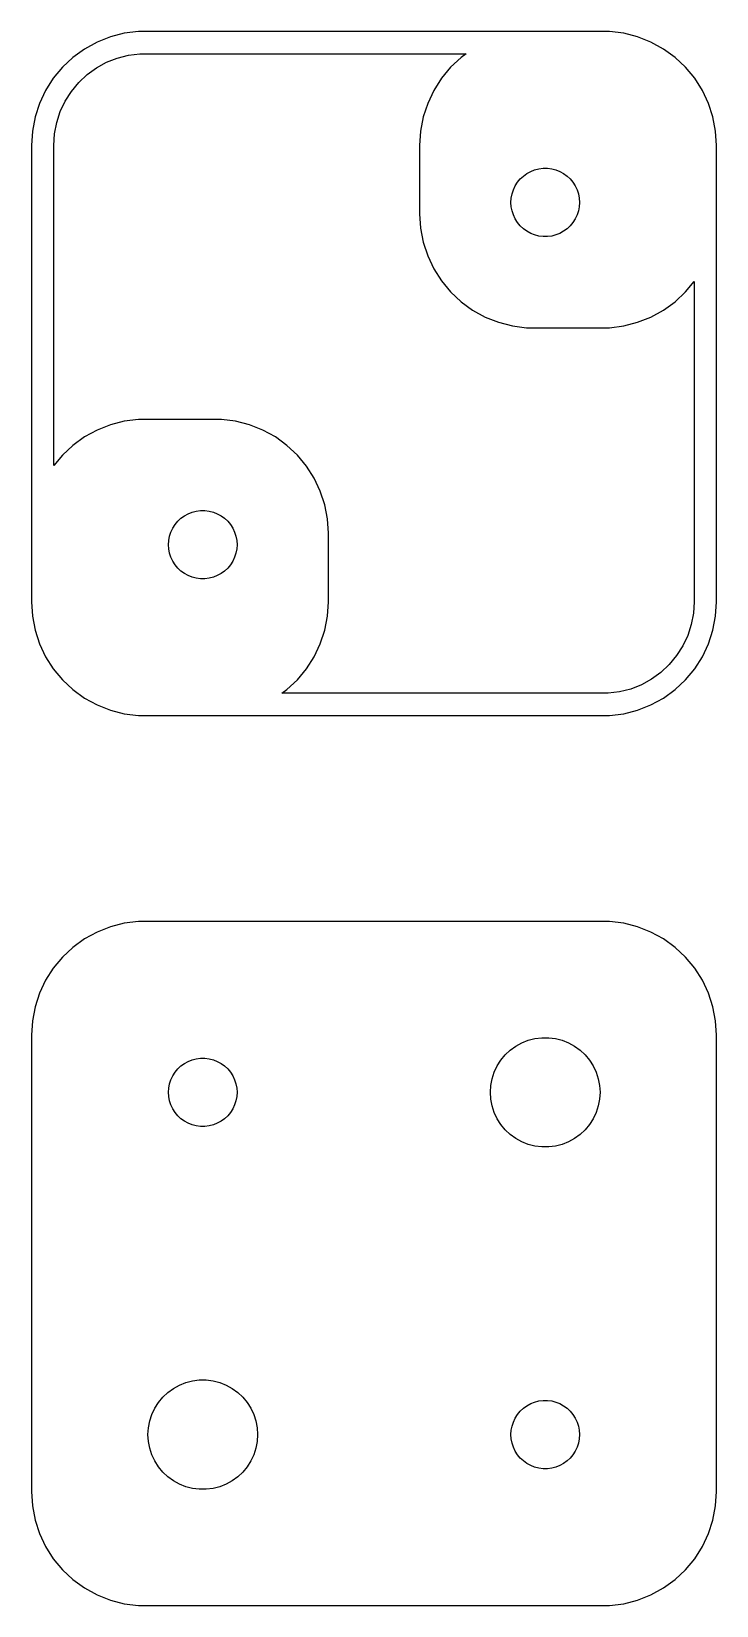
# Model space of a CAD drawing. Header units: metres. Extents: x -15 to 15, y 141 to 327.
# Drawn here: x -15 to 15, y 141 to 210 of the extents above; entities that cross this region are included whole.
import ezdxf

# ---------------------------------------------------------------- set-up
doc = ezdxf.new("R2010")
doc.units = ezdxf.units.M

msp = doc.modelspace()

# ---------------------------------------------------------------- linework, layer by layer
for p, q in [((-11.5451, 209.755), (-12.1289, 209.524)), ((-10.9369, 209.911), (-11.5451, 209.755)), ((-10.3139, 209.99), (-10.9369, 209.911)), ((10.3139, 209.99), (-10.3139, 209.99)), ((10.9369, 209.911), (10.3139, 209.99)), ((11.5451, 209.755), (10.9369, 209.911)), ((12.1289, 209.524), (11.5451, 209.755)), ((-12.6791, 209.222), (-13.1871, 208.853)), ((-12.1289, 209.524), (-12.6791, 209.222)), ((-10.7537, 208.951), (-10.2526, 209.014)), ((-10.2526, 209.014), (4.03568, 209.014)), ((4.03568, 209.014), (3.81287, 208.853)), ((12.6791, 209.222), (12.1289, 209.524)), ((13.1871, 208.853), (12.6791, 209.222)), ((-13.6448, 208.423), (-14.0451, 207.939)), ((-13.1871, 208.853), (-13.6448, 208.423)), ((-12.5639, 208.099), (-12.1553, 208.396)), ((-12.1553, 208.396), (-11.7126, 208.64)), ((-11.7126, 208.64), (-11.243, 208.826)), ((-11.243, 208.826), (-10.7537, 208.951)), ((3.35515, 208.423), (2.95491, 207.939)), ((3.81287, 208.853), (3.35515, 208.423)), ((13.6448, 208.423), (13.1871, 208.853)), ((14.0451, 207.939), (13.6448, 208.423)), ((-14.0451, 207.939), (-14.3815, 207.409)), ((-13.2542, 207.364), (-12.9322, 207.754)), ((-12.9322, 207.754), (-12.5639, 208.099)), ((2.95491, 207.939), (2.61845, 207.409)), ((14.3815, 207.409), (14.0451, 207.939)), ((-14.3815, 207.409), (-14.6489, 206.841)), ((-13.5248, 206.938), (-13.2542, 207.364)), ((2.61845, 207.409), (2.3511, 206.841)), ((14.6489, 206.841), (14.3815, 207.409)), ((-14.6489, 206.841), (-14.8429, 206.243)), ((-13.896, 206), (-13.7399, 206.481)), ((-13.7399, 206.481), (-13.5248, 206.938)), ((2.3511, 206.841), (2.15707, 206.243)), ((14.8429, 206.243), (14.6489, 206.841)), ((-14.9606, 205.627), (-15, 205)), ((-14.8429, 206.243), (-14.9606, 205.627)), ((-13.9907, 205.504), (-13.896, 206)), ((2.03941, 205.627), (2, 205)), ((2.15707, 206.243), (2.03941, 205.627)), ((14.9606, 205.627), (14.8429, 206.243)), ((15, 205), (14.9606, 205.627)), ((-15, 205), (-15, 185)), ((-14.0224, 205), (-13.9907, 205.504)), ((-14.0224, 190.966), (-14.0224, 205)), ((2, 205), (2, 202)), ((15, 185), (15, 205)), ((6.28647, 203.382), (6.40654, 203.527)), ((6.40654, 203.527), (6.54385, 203.656)), ((6.54385, 203.656), (6.69626, 203.766)), ((6.69626, 203.766), (6.86133, 203.857)), ((6.86133, 203.857), (7.03647, 203.927)), ((7.03647, 203.927), (7.21892, 203.973)), ((7.21892, 203.973), (7.40581, 203.997)), ((7.40581, 203.997), (7.59418, 203.997)), ((7.59418, 203.997), (7.78107, 203.973)), ((7.78107, 203.973), (7.96352, 203.927)), ((7.96352, 203.927), (8.13866, 203.857)), ((8.13866, 203.857), (8.30373, 203.766)), ((8.30373, 203.766), (8.45613, 203.656)), ((8.45613, 203.656), (8.59344, 203.527)), ((8.59344, 203.527), (8.71352, 203.382)), ((6.01183, 202.688), (6.04712, 202.873)), ((6.04712, 202.873), (6.10533, 203.052)), ((6.10533, 203.052), (6.18553, 203.223)), ((6.18553, 203.223), (6.28647, 203.382)), ((8.71352, 203.382), (8.81445, 203.223)), ((8.81445, 203.223), (8.89465, 203.052)), ((8.89465, 203.052), (8.95287, 202.873)), ((8.95287, 202.873), (8.98816, 202.688)), ((6, 202.5), (6.01183, 202.688)), ((6.01183, 202.312), (6, 202.5)), ((6.04712, 202.127), (6.01183, 202.312)), ((6.10533, 201.948), (6.04712, 202.127)), ((8.95287, 202.127), (8.89465, 201.948)), ((8.98816, 202.312), (8.95287, 202.127)), ((8.98816, 202.688), (9, 202.5)), ((9, 202.5), (8.98816, 202.312)), ((2, 202), (2.03941, 201.373)), ((6.18553, 201.777), (6.10533, 201.948)), ((6.28647, 201.618), (6.18553, 201.777)), ((6.40654, 201.473), (6.28647, 201.618)), ((6.54385, 201.344), (6.40654, 201.473)), ((8.59344, 201.473), (8.45613, 201.344)), ((8.71352, 201.618), (8.59344, 201.473)), ((8.81445, 201.777), (8.71352, 201.618)), ((8.89465, 201.948), (8.81445, 201.777)), ((2.03941, 201.373), (2.15707, 200.757)), ((2.15707, 200.757), (2.3511, 200.159)), ((6.69626, 201.234), (6.54385, 201.344)), ((6.86133, 201.143), (6.69626, 201.234)), ((7.03647, 201.073), (6.86133, 201.143)), ((7.21892, 201.027), (7.03647, 201.073)), ((7.40581, 201.003), (7.21892, 201.027)), ((7.59418, 201.003), (7.40581, 201.003)), ((7.78107, 201.027), (7.59418, 201.003)), ((7.96352, 201.073), (7.78107, 201.027)), ((8.13866, 201.143), (7.96352, 201.073)), ((8.30373, 201.234), (8.13866, 201.143)), ((8.45613, 201.344), (8.30373, 201.234)), ((2.3511, 200.159), (2.61845, 199.591)), ((2.61845, 199.591), (2.95491, 199.061)), ((2.95491, 199.061), (3.35515, 198.577)), ((13.6448, 198.577), (14.0224, 199.034)), ((14.0224, 199.034), (14.0224, 185)), ((3.35515, 198.577), (3.81287, 198.147)), ((3.81287, 198.147), (4.32086, 197.778)), ((12.6791, 197.778), (13.1871, 198.147)), ((13.1871, 198.147), (13.6448, 198.577)), ((4.32086, 197.778), (4.87109, 197.476)), ((4.87109, 197.476), (5.45491, 197.245)), ((11.5451, 197.245), (12.1289, 197.476)), ((12.1289, 197.476), (12.6791, 197.778)), ((5.45491, 197.245), (6.06308, 197.089)), ((6.06308, 197.089), (6.68604, 197.01)), ((6.68604, 197.01), (10.3139, 197.01)), ((10.3139, 197.01), (10.9369, 197.089)), ((10.9369, 197.089), (11.5451, 197.245)), ((-12.1289, 192.524), (-12.6791, 192.222)), ((-11.5451, 192.755), (-12.1289, 192.524)), ((-10.9369, 192.911), (-11.5451, 192.755)), ((-10.3139, 192.99), (-10.9369, 192.911)), ((-6.68604, 192.99), (-10.3139, 192.99)), ((-6.06308, 192.911), (-6.68604, 192.99)), ((-5.45491, 192.755), (-6.06308, 192.911)), ((-4.87109, 192.524), (-5.45491, 192.755)), ((-4.32086, 192.222), (-4.87109, 192.524)), ((-13.1871, 191.853), (-13.6448, 191.423)), ((-12.6791, 192.222), (-13.1871, 191.853)), ((-3.81287, 191.853), (-4.32086, 192.222)), ((-3.35515, 191.423), (-3.81287, 191.853)), ((-13.6448, 191.423), (-14.0224, 190.966)), ((-2.95491, 190.939), (-3.35515, 191.423)), ((-2.61845, 190.409), (-2.95491, 190.939)), ((-2.3511, 189.841), (-2.61845, 190.409)), ((-2.15707, 189.243), (-2.3511, 189.841)), ((-2.03941, 188.627), (-2.15707, 189.243)), ((-8.81445, 188.223), (-8.71352, 188.382)), ((-8.71352, 188.382), (-8.59344, 188.527)), ((-8.59344, 188.527), (-8.45613, 188.656)), ((-8.45613, 188.656), (-8.30373, 188.766)), ((-8.30373, 188.766), (-8.13866, 188.857)), ((-8.13866, 188.857), (-7.96352, 188.927)), ((-7.96352, 188.927), (-7.78107, 188.973)), ((-7.78107, 188.973), (-7.59418, 188.997)), ((-7.59418, 188.997), (-7.40581, 188.997)), ((-7.40581, 188.997), (-7.21892, 188.973)), ((-7.21892, 188.973), (-7.03647, 188.927)), ((-7.03647, 188.927), (-6.86133, 188.857)), ((-6.86133, 188.857), (-6.69626, 188.766)), ((-6.69626, 188.766), (-6.54385, 188.656)), ((-6.54385, 188.656), (-6.40654, 188.527)), ((-6.40654, 188.527), (-6.28647, 188.382)), ((-6.28647, 188.382), (-6.18553, 188.223)), ((-2, 188), (-2.03941, 188.627)), ((-9, 187.5), (-8.98816, 187.688)), ((-8.98816, 187.688), (-8.95287, 187.873)), ((-8.95287, 187.873), (-8.89465, 188.052)), ((-8.89465, 188.052), (-8.81445, 188.223)), ((-6.18553, 188.223), (-6.10533, 188.052)), ((-6.10533, 188.052), (-6.04712, 187.873)), ((-6.04712, 187.873), (-6.01183, 187.688)), ((-6.01183, 187.688), (-6, 187.5)), ((-2, 185), (-2, 188)), ((-8.98816, 187.312), (-9, 187.5)), ((-8.95287, 187.127), (-8.98816, 187.312)), ((-8.89465, 186.948), (-8.95287, 187.127)), ((-8.81445, 186.777), (-8.89465, 186.948)), ((-6.10533, 186.948), (-6.18553, 186.777)), ((-6.04712, 187.127), (-6.10533, 186.948)), ((-6.01183, 187.312), (-6.04712, 187.127)), ((-6, 187.5), (-6.01183, 187.312)), ((-8.71352, 186.618), (-8.81445, 186.777)), ((-8.59344, 186.473), (-8.71352, 186.618)), ((-8.45613, 186.344), (-8.59344, 186.473)), ((-8.30373, 186.234), (-8.45613, 186.344)), ((-6.54385, 186.344), (-6.69626, 186.234)), ((-6.40654, 186.473), (-6.54385, 186.344)), ((-6.28647, 186.618), (-6.40654, 186.473)), ((-6.18553, 186.777), (-6.28647, 186.618)), ((-8.13866, 186.143), (-8.30373, 186.234)), ((-7.96352, 186.073), (-8.13866, 186.143)), ((-7.78107, 186.027), (-7.96352, 186.073)), ((-7.59418, 186.003), (-7.78107, 186.027)), ((-7.40581, 186.003), (-7.59418, 186.003)), ((-7.21892, 186.027), (-7.40581, 186.003)), ((-7.03647, 186.073), (-7.21892, 186.027)), ((-6.86133, 186.143), (-7.03647, 186.073)), ((-6.69626, 186.234), (-6.86133, 186.143)), ((-15, 185), (-14.9606, 184.373)), ((-2.03941, 184.373), (-2, 185)), ((14.0224, 185), (13.9907, 184.496)), ((14.9606, 184.373), (15, 185)), ((-14.9606, 184.373), (-14.8429, 183.757)), ((-2.15707, 183.757), (-2.03941, 184.373)), ((13.9907, 184.496), (13.896, 184)), ((14.8429, 183.757), (14.9606, 184.373)), ((-14.8429, 183.757), (-14.6489, 183.159)), ((-2.3511, 183.159), (-2.15707, 183.757)), ((13.7399, 183.519), (13.5248, 183.062)), ((13.896, 184), (13.7399, 183.519)), ((14.6489, 183.159), (14.8429, 183.757)), ((-14.6489, 183.159), (-14.3815, 182.591)), ((-2.61845, 182.591), (-2.3511, 183.159)), ((13.5248, 183.062), (13.2542, 182.636)), ((14.3815, 182.591), (14.6489, 183.159)), ((-14.3815, 182.591), (-14.0451, 182.061)), ((-2.95491, 182.061), (-2.61845, 182.591)), ((12.9322, 182.246), (12.5639, 181.901)), ((13.2542, 182.636), (12.9322, 182.246)), ((14.0451, 182.061), (14.3815, 182.591)), ((-14.0451, 182.061), (-13.6448, 181.577)), ((-13.6448, 181.577), (-13.1871, 181.147)), ((-3.81287, 181.147), (-3.35515, 181.577)), ((-3.35515, 181.577), (-2.95491, 182.061)), ((12.1553, 181.604), (11.7126, 181.36)), ((12.5639, 181.901), (12.1553, 181.604)), ((13.1871, 181.147), (13.6448, 181.577)), ((13.6448, 181.577), (14.0451, 182.061)), ((-13.1871, 181.147), (-12.6791, 180.778)), ((-12.6791, 180.778), (-12.1289, 180.476)), ((-4.03568, 180.986), (-3.81287, 181.147)), ((10.2526, 180.986), (-4.03568, 180.986)), ((10.7537, 181.049), (10.2526, 180.986)), ((11.243, 181.174), (10.7537, 181.049)), ((11.7126, 181.36), (11.243, 181.174)), ((12.1289, 180.476), (12.6791, 180.778)), ((12.6791, 180.778), (13.1871, 181.147)), ((-12.1289, 180.476), (-11.5451, 180.245)), ((-11.5451, 180.245), (-10.9369, 180.089)), ((-10.9369, 180.089), (-10.3139, 180.01)), ((10.3139, 180.01), (10.9369, 180.089)), ((10.9369, 180.089), (11.5451, 180.245)), ((11.5451, 180.245), (12.1289, 180.476)), ((-10.3139, 180.01), (10.3139, 180.01)), ((-12.1289, 170.524), (-12.6791, 170.222)), ((-11.5451, 170.755), (-12.1289, 170.524)), ((-10.9369, 170.911), (-11.5451, 170.755)), ((-10.3139, 170.99), (-10.9369, 170.911)), ((10.3139, 170.99), (-10.3139, 170.99)), ((10.9369, 170.911), (10.3139, 170.99)), ((11.5451, 170.755), (10.9369, 170.911)), ((12.1289, 170.524), (11.5451, 170.755)), ((12.6791, 170.222), (12.1289, 170.524)), ((-13.1871, 169.853), (-13.6448, 169.423)), ((-12.6791, 170.222), (-13.1871, 169.853)), ((13.1871, 169.853), (12.6791, 170.222)), ((13.6448, 169.423), (13.1871, 169.853)), ((-13.6448, 169.423), (-14.0451, 168.939)), ((14.0451, 168.939), (13.6448, 169.423)), ((-14.3815, 168.409), (-14.6489, 167.841)), ((-14.0451, 168.939), (-14.3815, 168.409)), ((14.3815, 168.409), (14.0451, 168.939)), ((14.6489, 167.841), (14.3815, 168.409)), ((-14.6489, 167.841), (-14.8429, 167.243)), ((14.8429, 167.243), (14.6489, 167.841)), ((-14.8429, 167.243), (-14.9606, 166.627)), ((14.9606, 166.627), (14.8429, 167.243)), ((-14.9606, 166.627), (-15, 166)), ((15, 166), (14.9606, 166.627)), ((-15, 166), (-15, 146)), ((6.214, 165.526), (6.47812, 165.672)), ((6.47812, 165.672), (6.75835, 165.783)), ((6.75835, 165.783), (7.05028, 165.857)), ((7.05028, 165.857), (7.34929, 165.895)), ((7.34929, 165.895), (7.6507, 165.895)), ((7.6507, 165.895), (7.94971, 165.857)), ((7.94971, 165.857), (8.24164, 165.783)), ((8.24164, 165.783), (8.52187, 165.672)), ((8.52187, 165.672), (8.78598, 165.526)), ((15, 146), (15, 166)), ((-8.13866, 164.857), (-7.96352, 164.927)), ((-7.96352, 164.927), (-7.78107, 164.973)), ((-7.78107, 164.973), (-7.59418, 164.997)), ((-7.59418, 164.997), (-7.40581, 164.997)), ((-7.40581, 164.997), (-7.21892, 164.973)), ((-7.21892, 164.973), (-7.03647, 164.927)), ((-7.03647, 164.927), (-6.86133, 164.857)), ((5.39685, 164.656), (5.55835, 164.911)), ((5.55835, 164.911), (5.75047, 165.143)), ((5.75047, 165.143), (5.97017, 165.349)), ((5.97017, 165.349), (6.214, 165.526)), ((8.78598, 165.526), (9.02982, 165.349)), ((9.02982, 165.349), (9.24951, 165.143)), ((9.24951, 165.143), (9.44164, 164.911)), ((9.44164, 164.911), (9.60313, 164.656)), ((-8.89465, 164.052), (-8.81445, 164.223)), ((-8.81445, 164.223), (-8.71352, 164.382)), ((-8.71352, 164.382), (-8.59344, 164.527)), ((-8.59344, 164.527), (-8.45613, 164.656)), ((-8.45613, 164.656), (-8.30373, 164.766)), ((-8.30373, 164.766), (-8.13866, 164.857)), ((-6.86133, 164.857), (-6.69626, 164.766)), ((-6.69626, 164.766), (-6.54385, 164.656)), ((-6.54385, 164.656), (-6.40654, 164.527)), ((-6.40654, 164.527), (-6.28647, 164.382)), ((-6.28647, 164.382), (-6.18553, 164.223)), ((-6.18553, 164.223), (-6.10533, 164.052)), ((5.1754, 164.097), (5.26852, 164.383)), ((5.26852, 164.383), (5.39685, 164.656)), ((9.60313, 164.656), (9.73146, 164.383)), ((9.73146, 164.383), (9.82458, 164.097)), ((-9, 163.5), (-8.98816, 163.688)), ((-8.98816, 163.312), (-9, 163.5)), ((-8.98816, 163.688), (-8.95287, 163.873)), ((-8.95287, 163.873), (-8.89465, 164.052)), ((-6.10533, 164.052), (-6.04712, 163.873)), ((-6.04712, 163.873), (-6.01183, 163.688)), ((-6.01183, 163.688), (-6, 163.5)), ((-6, 163.5), (-6.01183, 163.312)), ((5.09999, 163.5), (5.11891, 163.801)), ((5.11891, 163.199), (5.09999, 163.5)), ((5.11891, 163.801), (5.1754, 164.097)), ((9.82458, 164.097), (9.88107, 163.801)), ((9.88107, 163.801), (9.89999, 163.5)), ((9.89999, 163.5), (9.88107, 163.199)), ((-8.95287, 163.127), (-8.98816, 163.312)), ((-8.89465, 162.948), (-8.95287, 163.127)), ((-8.81445, 162.777), (-8.89465, 162.948)), ((-6.10533, 162.948), (-6.18553, 162.777)), ((-6.04712, 163.127), (-6.10533, 162.948)), ((-6.01183, 163.312), (-6.04712, 163.127)), ((5.1754, 162.903), (5.11891, 163.199)), ((5.26852, 162.617), (5.1754, 162.903)), ((9.82458, 162.903), (9.73146, 162.617)), ((9.88107, 163.199), (9.82458, 162.903)), ((-8.71352, 162.618), (-8.81445, 162.777)), ((-8.59344, 162.473), (-8.71352, 162.618)), ((-8.45613, 162.344), (-8.59344, 162.473)), ((-8.30373, 162.234), (-8.45613, 162.344)), ((-8.13866, 162.143), (-8.30373, 162.234)), ((-7.96352, 162.073), (-8.13866, 162.143)), ((-6.86133, 162.143), (-7.03647, 162.073)), ((-6.69626, 162.234), (-6.86133, 162.143)), ((-6.54385, 162.344), (-6.69626, 162.234)), ((-6.40654, 162.473), (-6.54385, 162.344)), ((-6.28647, 162.618), (-6.40654, 162.473)), ((-6.18553, 162.777), (-6.28647, 162.618)), ((5.39685, 162.344), (5.26852, 162.617)), ((5.55835, 162.089), (5.39685, 162.344)), ((9.60313, 162.344), (9.44164, 162.089)), ((9.73146, 162.617), (9.60313, 162.344)), ((-7.78107, 162.027), (-7.96352, 162.073)), ((-7.59418, 162.003), (-7.78107, 162.027)), ((-7.40581, 162.003), (-7.59418, 162.003)), ((-7.21892, 162.027), (-7.40581, 162.003)), ((-7.03647, 162.073), (-7.21892, 162.027)), ((5.75047, 161.857), (5.55835, 162.089)), ((5.97017, 161.651), (5.75047, 161.857)), ((6.214, 161.474), (5.97017, 161.651)), ((6.47812, 161.328), (6.214, 161.474)), ((8.78598, 161.474), (8.52187, 161.328)), ((9.02982, 161.651), (8.78598, 161.474)), ((9.24951, 161.857), (9.02982, 161.651)), ((9.44164, 162.089), (9.24951, 161.857)), ((6.75835, 161.217), (6.47812, 161.328)), ((7.05028, 161.143), (6.75835, 161.217)), ((7.34929, 161.105), (7.05028, 161.143)), ((7.6507, 161.105), (7.34929, 161.105)), ((7.94971, 161.143), (7.6507, 161.105)), ((8.24164, 161.217), (7.94971, 161.143)), ((8.52187, 161.328), (8.24164, 161.217)), ((-9.02982, 150.349), (-8.78598, 150.526)), ((-8.78598, 150.526), (-8.52187, 150.672)), ((-8.52187, 150.672), (-8.24164, 150.783)), ((-8.24164, 150.783), (-7.94971, 150.857)), ((-7.94971, 150.857), (-7.6507, 150.895)), ((-7.6507, 150.895), (-7.34929, 150.895)), ((-7.34929, 150.895), (-7.05028, 150.857)), ((-7.05028, 150.857), (-6.75835, 150.783)), ((-6.75835, 150.783), (-6.47812, 150.672)), ((-6.47812, 150.672), (-6.214, 150.526)), ((-6.214, 150.526), (-5.97017, 150.349)), ((-9.60313, 149.656), (-9.44164, 149.911)), ((-9.44164, 149.911), (-9.24951, 150.143)), ((-9.24951, 150.143), (-9.02982, 150.349)), ((-5.97017, 150.349), (-5.75047, 150.143)), ((-5.75047, 150.143), (-5.55835, 149.911)), ((-5.55835, 149.911), (-5.39685, 149.656)), ((6.54385, 149.656), (6.69626, 149.766)), ((6.69626, 149.766), (6.86133, 149.857)), ((6.86133, 149.857), (7.03647, 149.927)), ((7.03647, 149.927), (7.21892, 149.973)), ((7.21892, 149.973), (7.40581, 149.997)), ((7.40581, 149.997), (7.59418, 149.997)), ((7.59418, 149.997), (7.78107, 149.973)), ((7.78107, 149.973), (7.96352, 149.927)), ((7.96352, 149.927), (8.13866, 149.857)), ((8.13866, 149.857), (8.30373, 149.766)), ((8.30373, 149.766), (8.45613, 149.656)), ((-9.88107, 148.801), (-9.82458, 149.097)), ((-9.82458, 149.097), (-9.73146, 149.383)), ((-9.73146, 149.383), (-9.60313, 149.656)), ((-5.39685, 149.656), (-5.26852, 149.383)), ((-5.26852, 149.383), (-5.1754, 149.097)), ((-5.1754, 149.097), (-5.11891, 148.801)), ((6.04712, 148.873), (6.10533, 149.052)), ((6.10533, 149.052), (6.18553, 149.223)), ((6.18553, 149.223), (6.28647, 149.382)), ((6.28647, 149.382), (6.40654, 149.527)), ((6.40654, 149.527), (6.54385, 149.656)), ((8.45613, 149.656), (8.59344, 149.527)), ((8.59344, 149.527), (8.71352, 149.382)), ((8.71352, 149.382), (8.81445, 149.223)), ((8.81445, 149.223), (8.89465, 149.052)), ((8.89465, 149.052), (8.95287, 148.873)), ((-9.89999, 148.5), (-9.88107, 148.801)), ((-9.88107, 148.199), (-9.89999, 148.5)), ((-5.11891, 148.801), (-5.09999, 148.5)), ((-5.09999, 148.5), (-5.11891, 148.199)), ((6, 148.5), (6.01183, 148.688)), ((6.01183, 148.312), (6, 148.5)), ((6.01183, 148.688), (6.04712, 148.873)), ((6.04712, 148.127), (6.01183, 148.312)), ((8.95287, 148.873), (8.98816, 148.688)), ((8.98816, 148.312), (8.95287, 148.127)), ((8.98816, 148.688), (9, 148.5)), ((9, 148.5), (8.98816, 148.312)), ((-9.82458, 147.903), (-9.88107, 148.199)), ((-9.73146, 147.617), (-9.82458, 147.903)), ((-5.1754, 147.903), (-5.26852, 147.617)), ((-5.11891, 148.199), (-5.1754, 147.903)), ((6.10533, 147.948), (6.04712, 148.127)), ((6.18553, 147.777), (6.10533, 147.948)), ((6.28647, 147.618), (6.18553, 147.777)), ((6.40654, 147.473), (6.28647, 147.618)), ((8.71352, 147.618), (8.59344, 147.473)), ((8.81445, 147.777), (8.71352, 147.618)), ((8.89465, 147.948), (8.81445, 147.777)), ((8.95287, 148.127), (8.89465, 147.948)), ((-9.60313, 147.344), (-9.73146, 147.617)), ((-9.44164, 147.089), (-9.60313, 147.344)), ((-9.24951, 146.857), (-9.44164, 147.089)), ((-5.55835, 147.089), (-5.75047, 146.857)), ((-5.39685, 147.344), (-5.55835, 147.089)), ((-5.26852, 147.617), (-5.39685, 147.344)), ((6.54385, 147.344), (6.40654, 147.473)), ((6.69626, 147.234), (6.54385, 147.344)), ((6.86133, 147.143), (6.69626, 147.234)), ((7.03647, 147.073), (6.86133, 147.143)), ((7.21892, 147.027), (7.03647, 147.073)), ((7.40581, 147.003), (7.21892, 147.027)), ((7.59418, 147.003), (7.40581, 147.003)), ((7.78107, 147.027), (7.59418, 147.003)), ((7.96352, 147.073), (7.78107, 147.027)), ((8.13866, 147.143), (7.96352, 147.073)), ((8.30373, 147.234), (8.13866, 147.143)), ((8.45613, 147.344), (8.30373, 147.234)), ((8.59344, 147.473), (8.45613, 147.344)), ((-9.02982, 146.651), (-9.24951, 146.857)), ((-8.78598, 146.474), (-9.02982, 146.651)), ((-8.52187, 146.328), (-8.78598, 146.474)), ((-8.24164, 146.217), (-8.52187, 146.328)), ((-6.47812, 146.328), (-6.75835, 146.217)), ((-6.214, 146.474), (-6.47812, 146.328)), ((-5.97017, 146.651), (-6.214, 146.474)), ((-5.75047, 146.857), (-5.97017, 146.651)), ((-15, 146), (-14.9606, 145.373)), ((-7.94971, 146.143), (-8.24164, 146.217)), ((-7.6507, 146.105), (-7.94971, 146.143)), ((-7.34929, 146.105), (-7.6507, 146.105)), ((-7.05028, 146.143), (-7.34929, 146.105)), ((-6.75835, 146.217), (-7.05028, 146.143)), ((14.9606, 145.373), (15, 146)), ((-14.9606, 145.373), (-14.8429, 144.757)), ((14.8429, 144.757), (14.9606, 145.373)), ((-14.8429, 144.757), (-14.6489, 144.159)), ((14.6489, 144.159), (14.8429, 144.757)), ((-14.6489, 144.159), (-14.3815, 143.591)), ((-14.3815, 143.591), (-14.0451, 143.061)), ((14.0451, 143.061), (14.3815, 143.591)), ((14.3815, 143.591), (14.6489, 144.159)), ((-14.0451, 143.061), (-13.6448, 142.577)), ((13.6448, 142.577), (14.0451, 143.061)), ((-13.6448, 142.577), (-13.1871, 142.147)), ((-13.1871, 142.147), (-12.6791, 141.778)), ((12.6791, 141.778), (13.1871, 142.147)), ((13.1871, 142.147), (13.6448, 142.577)), ((-12.6791, 141.778), (-12.1289, 141.476)), ((-12.1289, 141.476), (-11.5451, 141.245)), ((11.5451, 141.245), (12.1289, 141.476)), ((12.1289, 141.476), (12.6791, 141.778)), ((-11.5451, 141.245), (-10.9369, 141.089)), ((-10.9369, 141.089), (-10.3139, 141.01)), ((-10.3139, 141.01), (10.3139, 141.01)), ((10.3139, 141.01), (10.9369, 141.089)), ((10.9369, 141.089), (11.5451, 141.245))]:
    msp.add_line(p, q)

doc.saveas('drawing.dxf')
